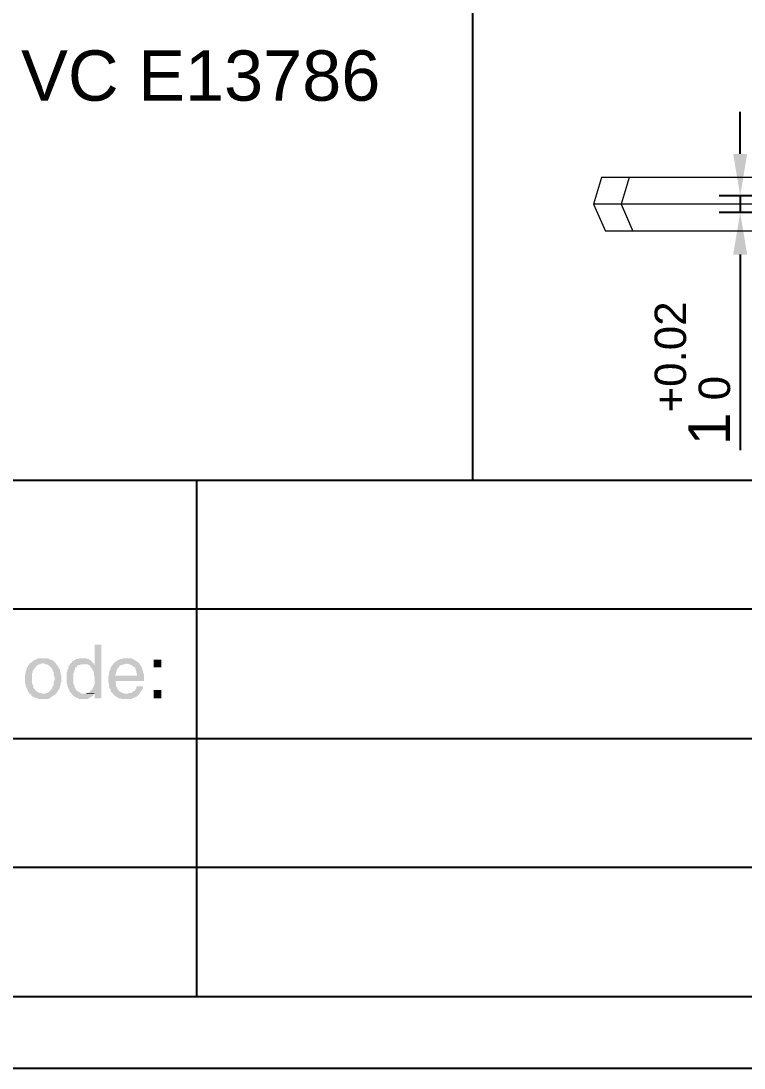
# Model space of a CAD drawing. Header units: millimetres. Extents: x 7018 to 13530, y 4187 to 5692.
# Drawn here: x 8006.7 to 8049.8, y 4951.9 to 5014.3 of the extents above; entities that cross this region are included whole.
import ezdxf

# ---------------------------------------------------------------- set-up
doc = ezdxf.new("R2010")
doc.units = ezdxf.units.MM
doc.layers.add('Dimension', color=3, linetype='Continuous')
doc.styles.get("Standard").update_dxf_attribs({"font": 'arial.ttf'})
doc.styles.add('样式 1', font='romant.shx')
doc.dimstyles.new('ISO-25$0', dxfattribs={"dimtxt": 2.5, "dimasz": 2.5, "dimexe": 0.5, "dimexo": 1, "dimgap": 1, "dimtad": 0, "dimtih": 1, "dimtoh": 1, "dimdec": 1, "dimzin": 10, "dimdsep": 46, "dimlunit": 6, "dimtxsty": '样式 1', "dimcen": 0, "dimclrd": 256, "dimclre": 256, "dimclrt": 7, "dimazin": 0, "dimtfac": 1, "dimtdec": 1, "dimtofl": 0, "dimtmove": 0, "dimatfit": 0, "dimfxl": 1, "dimtolj": 1, "dimtzin": 10, "dimarcsym": 0})

# ---------------------------------------------------------------- blocks, each defined once
blk = doc.blocks.new('*D2501')
at = {"layer": 'Defpoints', "color": 0, "transparency": 16777216}
for p in [(8051.386, 5003.869), (8049.61, 5002.869), (8051.386, 5002.869)]:
    blk.add_point(p, dxfattribs=at)
at = {"layer": 'Dimension', "color": 0, "lineweight": -2, "transparency": 16777216}
for p, q in [((8049.61, 5006.369), (8049.61, 5008.869)), ((8050.761, 5003.869), (8048.36, 5003.869)), ((8049.61, 5003.869), (8049.61, 5002.869)), ((8050.761, 5002.869), (8048.36, 5002.869)), ((8049.61, 5000.369), (8049.61, 4988.713))]:
    blk.add_line(p, q, dxfattribs=at)
at = {"layer": 'Dimension', "color": 0, "transparency": 16777216}
for points in [[(8049.193, 5006.369), (8050.026, 5006.369), (8049.61, 5003.869)], [(8049.193, 5000.369), (8050.026, 5000.369), (8049.61, 5002.869)]]:
    blk.add_solid(points, dxfattribs=at)
at = {"layer": 'Dimension', "color": 0, "transparency": 16777216, "insert": (8046.757, 4993.291), "char_height": 2.5, "attachment_point": 5, "rotation": 90}
blk.add_mtext('1{\\H1.875;\\S+0.02^  0;}', dxfattribs=at)

msp = doc.modelspace()

# ---------------------------------------------------------------- hatches: boundary and pattern name
at = {"transparency": 33554559}
for points in [[(8011.509, 4977.118), (8011.103, 4977.118), (8011.103, 4975.9), (8010.742, 4975.9), (8010.832, 4975.855), (8010.877, 4975.764), (8010.922, 4975.719), (8010.968, 4975.674), (8010.968, 4975.584), (8011.013, 4975.539), (8011.058, 4975.448), (8011.058, 4975.268), (8011.103, 4975.178), (8011.103, 4974.771), (8011.058, 4974.681), (8011.058, 4974.636), (8011.013, 4974.546), (8010.968, 4974.456), (8010.922, 4974.41), (8010.922, 4974.41), (8010.832, 4974.32), (8010.787, 4974.275), (8010.697, 4974.23), (8011.103, 4974.23), (8011.103, 4973.914), (8011.509, 4973.914)], [(8008.034, 4976.306), (8007.718, 4976.306), (8007.673, 4976.261), (8007.583, 4976.216), (8007.492, 4976.171), (8007.447, 4976.171), (8007.357, 4976.08), (8007.312, 4976.035), (8007.222, 4975.99), (8007.222, 4975.99), (8007.176, 4975.9), (8007.131, 4975.855), (8007.086, 4975.764), (8007.041, 4975.719), (8007.041, 4975.629), (8006.996, 4975.539), (8006.996, 4975.448), (8006.951, 4975.358), (8006.951, 4975.087), (8006.951, 4974.817), (8006.996, 4974.726), (8006.996, 4974.636), (8007.041, 4974.546), (8007.086, 4974.456), (8007.086, 4974.41), (8007.131, 4974.32), (8007.176, 4974.275), (8007.222, 4974.185), (8008.034, 4974.185), (8007.989, 4974.185), (8007.899, 4974.23), (8007.808, 4974.23), (8007.718, 4974.275), (8007.673, 4974.32), (8007.583, 4974.365), (8007.537, 4974.456), (8007.492, 4974.501), (8007.447, 4974.546), (8007.447, 4974.636), (8007.402, 4974.726), (8007.357, 4974.817), (8007.357, 4975.358), (8007.402, 4975.448), (8007.402, 4975.539), (8007.447, 4975.584), (8007.492, 4975.674), (8007.537, 4975.719), (8007.583, 4975.764), (8007.628, 4975.855), (8007.718, 4975.9), (8007.763, 4975.945), (8007.853, 4975.945), (8007.944, 4975.99), (8008.801, 4975.99), (8008.756, 4976.035), (8008.666, 4976.125), (8008.621, 4976.171), (8008.53, 4976.216), (8008.44, 4976.216), (8008.395, 4976.261), (8008.305, 4976.306), (8008.124, 4976.306)], [(8010.381, 4976.306), (8010.2, 4976.306), (8010.11, 4976.261), (8010.02, 4976.261), (8009.929, 4976.216), (8009.884, 4976.171), (8009.794, 4976.125), (8009.749, 4976.08), (8009.704, 4975.99), (8009.659, 4975.99), (8010.471, 4975.945), (8010.697, 4975.945), (8010.742, 4975.9), (8011.103, 4975.9), (8011.058, 4975.945), (8011.058, 4975.99), (8010.968, 4976.035), (8010.922, 4976.125), (8010.877, 4976.171), (8010.787, 4976.216), (8010.697, 4976.261), (8010.652, 4976.261), (8010.561, 4976.306), (8010.471, 4976.306)], [(8013.044, 4976.306), (8012.818, 4976.306), (8012.728, 4976.261), (8012.637, 4976.261), (8012.547, 4976.216), (8012.457, 4976.171), (8012.412, 4976.125), (8012.321, 4976.08), (8012.276, 4976.035), (8012.231, 4975.99), (8012.998, 4975.99), (8013.134, 4975.945), (8013.179, 4975.945), (8013.269, 4975.9), (8013.36, 4975.855), (8013.405, 4975.809), (8013.45, 4975.764), (8013.495, 4975.764), (8013.54, 4975.674), (8013.54, 4975.629), (8013.585, 4975.539), (8013.585, 4975.448), (8013.63, 4975.358), (8013.63, 4975.268), (8012.321, 4975.268), (8011.915, 4975.223), (8011.915, 4974.862), (8011.96, 4974.771), (8011.96, 4974.591), (8012.006, 4974.501), (8012.051, 4974.456), (8012.051, 4974.365), (8012.096, 4974.275), (8012.141, 4974.23), (8012.186, 4974.185), (8012.998, 4974.185), (8012.908, 4974.185), (8012.818, 4974.23), (8012.773, 4974.23), (8012.683, 4974.275), (8012.592, 4974.32), (8012.547, 4974.365), (8012.502, 4974.41), (8012.457, 4974.456), (8012.457, 4974.501), (8012.412, 4974.591), (8012.367, 4974.636), (8012.367, 4974.862), (8012.321, 4974.952), (8014.037, 4974.952), (8014.037, 4975.358), (8013.991, 4975.448), (8013.991, 4975.539), (8013.946, 4975.629), (8013.946, 4975.719), (8013.901, 4975.764), (8013.856, 4975.855), (8013.811, 4975.9), (8013.766, 4975.99), (8013.721, 4976.035), (8013.675, 4976.08), (8013.585, 4976.125), (8013.54, 4976.171), (8013.45, 4976.216), (8013.36, 4976.261), (8013.269, 4976.306), (8013.134, 4976.306)], [(8015.075, 4975.764), (8015.075, 4976.216), (8014.623, 4976.216), (8014.623, 4975.764)], [(8008.801, 4975.99), (8008.034, 4975.99), (8008.079, 4975.99), (8008.169, 4975.945), (8008.26, 4975.945), (8008.305, 4975.9), (8008.395, 4975.855), (8008.44, 4975.809), (8008.53, 4975.719), (8008.576, 4975.674), (8008.576, 4975.629), (8008.621, 4975.539), (8008.666, 4975.448), (8008.666, 4975.268), (8008.711, 4975.178), (8008.711, 4974.997), (8008.666, 4974.907), (8008.666, 4974.726), (8008.621, 4974.636), (8008.576, 4974.591), (8008.576, 4974.501), (8008.53, 4974.456), (8008.485, 4974.41), (8008.395, 4974.32), (8008.35, 4974.275), (8008.26, 4974.23), (8008.214, 4974.23), (8008.124, 4974.185), (8007.267, 4974.185), (8007.312, 4974.14), (8007.357, 4974.049), (8007.447, 4974.004), (8007.537, 4973.959), (8007.583, 4973.959), (8007.673, 4973.914), (8007.763, 4973.869), (8008.305, 4973.869), (8008.395, 4973.914), (8008.485, 4973.959), (8008.53, 4974.004), (8008.621, 4974.049), (8008.666, 4974.094), (8008.756, 4974.14), (8008.801, 4974.185), (8008.801, 4974.185), (8008.846, 4974.275), (8008.891, 4974.32), (8008.937, 4974.41), (8008.982, 4974.456), (8009.027, 4974.546), (8009.027, 4974.636), (8009.072, 4974.726), (8009.072, 4974.817), (8009.117, 4974.907), (8009.117, 4975.087), (8009.117, 4975.268), (8009.072, 4975.358), (8009.072, 4975.448), (8009.027, 4975.539), (8009.027, 4975.629), (8008.982, 4975.719), (8008.937, 4975.764), (8008.891, 4975.855), (8008.846, 4975.9)], [(8009.659, 4975.99), (8009.614, 4975.9), (8009.568, 4975.855), (8009.523, 4975.764), (8009.523, 4975.674), (8009.478, 4975.629), (8009.478, 4975.539), (8009.433, 4975.448), (8009.433, 4974.817), (8009.478, 4974.726), (8009.478, 4974.636), (8009.523, 4974.546), (8009.523, 4974.501), (8009.568, 4974.41), (8009.614, 4974.32), (8009.659, 4974.275), (8009.704, 4974.23), (8009.749, 4974.14), (8009.794, 4974.094), (8009.884, 4974.049), (8009.929, 4974.004), (8010.02, 4973.959), (8010.11, 4973.914), (8010.155, 4973.869), (8010.652, 4973.869), (8010.742, 4973.914), (8010.832, 4973.959), (8010.877, 4974.004), (8010.968, 4974.049), (8011.013, 4974.094), (8011.058, 4974.185), (8010.336, 4974.185), (8010.245, 4974.23), (8010.2, 4974.275), (8010.11, 4974.32), (8010.065, 4974.365), (8009.975, 4974.41), (8009.975, 4974.501), (8009.929, 4974.546), (8009.884, 4974.636), (8009.884, 4974.726), (8009.839, 4974.771), (8009.839, 4975.403), (8009.884, 4975.494), (8009.884, 4975.584), (8009.929, 4975.629), (8009.929, 4975.719), (8009.975, 4975.764), (8010.02, 4975.764), (8010.065, 4975.855), (8010.11, 4975.9), (8010.2, 4975.9), (8010.291, 4975.945), (8010.471, 4975.945)], [(8012.231, 4975.99), (8012.186, 4975.945), (8012.141, 4975.855), (8012.096, 4975.809), (8012.051, 4975.719), (8012.051, 4975.674), (8012.006, 4975.584), (8011.96, 4975.494), (8011.96, 4975.313), (8011.915, 4975.223), (8012.321, 4975.268), (8012.367, 4975.358), (8012.367, 4975.448), (8012.412, 4975.539), (8012.412, 4975.584), (8012.457, 4975.674), (8012.502, 4975.719), (8012.547, 4975.764), (8012.592, 4975.855), (8012.683, 4975.9), (8012.728, 4975.9), (8012.818, 4975.945), (8012.908, 4975.945), (8012.998, 4975.99)], [(8013.991, 4974.636), (8013.63, 4974.636), (8013.585, 4974.591), (8013.585, 4974.501), (8013.54, 4974.456), (8013.495, 4974.365), (8013.405, 4974.32), (8013.36, 4974.275), (8013.269, 4974.23), (8013.179, 4974.23), (8013.089, 4974.185), (8012.186, 4974.185), (8012.276, 4974.094), (8012.321, 4974.049), (8012.412, 4974.004), (8012.457, 4973.959), (8012.547, 4973.914), (8012.637, 4973.914), (8012.683, 4973.869), (8013.269, 4973.869), (8013.36, 4973.914), (8013.45, 4973.959), (8013.495, 4973.959), (8013.585, 4974.004), (8013.63, 4974.049), (8013.721, 4974.094), (8013.766, 4974.185), (8013.811, 4974.23), (8013.856, 4974.32), (8013.901, 4974.365), (8013.946, 4974.456), (8013.991, 4974.546)], [(8015.075, 4973.914), (8015.075, 4974.41), (8014.623, 4974.41), (8014.623, 4973.914)], [(8010.697, 4974.23), (8010.652, 4974.23), (8010.561, 4974.185), (8010.471, 4974.185), (8011.058, 4974.185), (8011.103, 4974.23)]]:
    msp.add_hatch(color=256, dxfattribs=at).paths.add_polyline_path(points)

# ---------------------------------------------------------------- linework, layer by layer
for p, q in [((8033.651, 5242.873), (8033.651, 4986.912)), ((7972.65, 4956.132), (8381.906, 4956.132))]:
    msp.add_line(p, q)
at = {"color": 7, "lineweight": 20}
for p, q in [((8041.346, 5004.969), (8040.856, 5003.369)), ((8054.557, 5004.969), (8041.346, 5004.969)), ((8042.991, 5004.969), (8042.501, 5003.369)), ((8052.557, 5003.369), (8040.856, 5003.369)), ((8040.856, 5003.369), (8041.57, 5001.769)), ((8042.501, 5003.369), (8043.214, 5001.769)), ((8054.557, 5001.769), (8041.57, 5001.769))]:
    msp.add_line(p, q, dxfattribs=at)
msp.add_lwpolyline([(8385.944, 4951.873), (8385.944, 5248.873), (7965.944, 5248.873), (7965.944, 4951.873)], close=True)
for points in [[(7985.468, 4986.912), (8381.906, 4986.912)], [(8017.169, 4986.912), (8017.169, 4956.132)], [(7985.468, 4979.24), (8281.598, 4979.24)], [(7985.468, 4971.522), (8334.538, 4971.522)], [(7985.468, 4963.849), (8281.598, 4963.849)]]:
    msp.add_lwpolyline(points)

# ---------------------------------------------------------------- texts
at = {"insert": (8017.428, 5011.017), "char_height": 2.9997, "width": 34.34827, "attachment_point": 5}
msp.add_mtext('VC E13786', dxfattribs=at)

# ---------------------------------------------------------------- dimensions: what is measured, and where the dimension line sits
at = {"layer": 'Dimension'}
dim = msp.add_linear_dim(base=(8049.61, 5002.869), p1=(8051.386, 5003.869), p2=(8051.386, 5002.869), angle=90, dimstyle='ISO-25$0', override={"dimexe": 1.25, "dimexo": 0.625, "dimgap": 0.625, "dimtad": 1, "dimtih": 0, "dimtoh": 0, "dimzin": 8, "dimlunit": 2, "dimtxsty": 'Standard', "dimcen": 2.5, "dimclrd": 0, "dimclre": 0, "dimclrt": 0, "dimadec": 0, "dimtol": 1, "dimtp": 0.02, "dimtfac": 0.75, "dimtdec": 2, "dimtofl": 1, "dimatfit": 3, "dimtolj": 0, "dimtzin": 8}, dxfattribs=at)
dim.commit()
dim.dimension.update_dxf_attribs({"geometry": '*D2501', "text_midpoint": (8046.757, 4993.291)})

doc.saveas('drawing.dxf')
